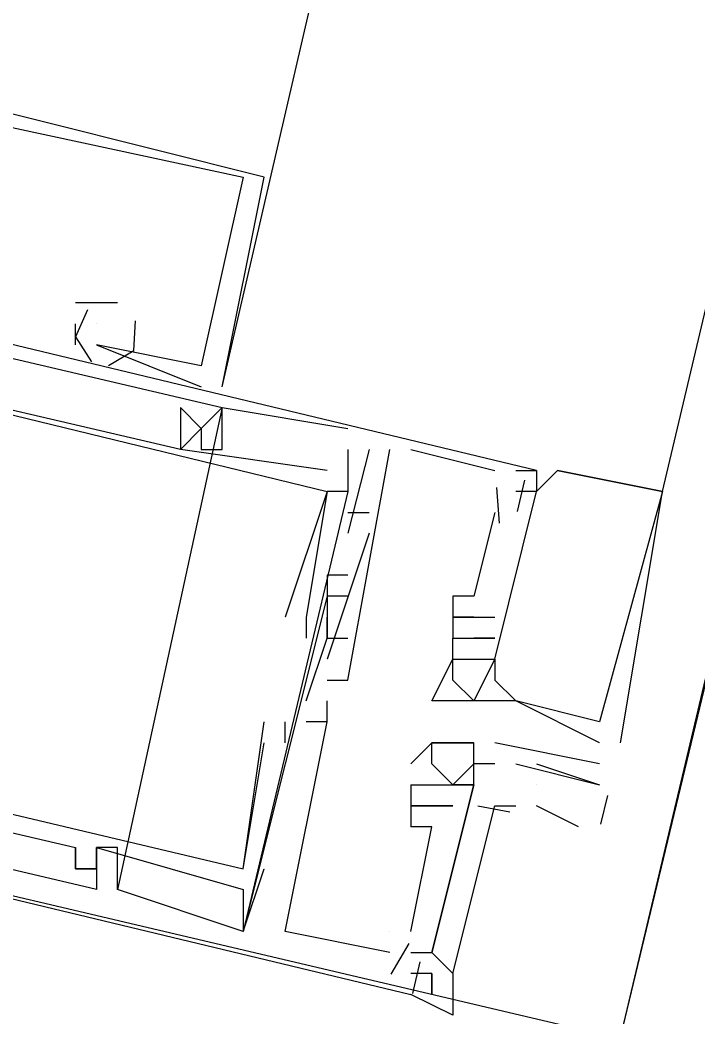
# Model space of a CAD drawing. Header units: feet. Extents: x -84 to 198, y -22 to 181.
# Drawn here: x 114.205 to 114.636, y 60.47 to 61.104 of the extents above; entities that cross this region are included whole.
import ezdxf

# ---------------------------------------------------------------- set-up
doc = ezdxf.new("R2010")
doc.units = ezdxf.units.FT
doc.layers.add('A-LINEA', color=7, linetype='CONTINUOUS')
doc.layers.add('A-MURO-CONCRETO', color=8, linetype='CONTINUOUS')

msp = doc.modelspace()

# ---------------------------------------------------------------- linework, layer by layer
at = {"layer": 'A-LINEA'}
for p, q in [((121.8, 90.9511), (114.5867, 60.4578)), ((114.6133, 60.8044), (116.2533, 67.7378)), ((114.3467, 61.0044), (114.3467, 61.0044)), ((114.3467, 61.0044), (114.3467, 61.0044)), ((114.3467, 61.0044), (114.3467, 61.0044)), ((114.36, 61.0044), (114.36, 61.0044)), ((114.36, 61.0044), (114.36, 61.0044)), ((114.36, 61.0044), (114.36, 61.0044)), ((113.88, 60.9644), (114.3333, 60.8578)), ((113.88, 60.9644), (114.3333, 60.8578)), ((113.88, 60.9644), (114.3333, 60.8578)), ((114.2533, 60.9244), (114.24, 60.9244)), ((114.24, 60.9244), (114.24, 60.9244)), ((114.2533, 60.9244), (114.24, 60.9244)), ((114.24, 60.9244), (114.24, 60.9244)), ((114.2533, 60.9244), (114.24, 60.9244)), ((114.24, 60.9244), (114.24, 60.9244)), ((114.2667, 60.9244), (114.2533, 60.9244)), ((114.2533, 60.9244), (114.2533, 60.9244)), ((114.2667, 60.9244), (114.2533, 60.9244)), ((114.2533, 60.9244), (114.2533, 60.9244)), ((114.2667, 60.9244), (114.2533, 60.9244)), ((114.2533, 60.9244), (114.2533, 60.9244)), ((114.2667, 60.9244), (114.2667, 60.9244)), ((114.2667, 60.9244), (114.2667, 60.9244)), ((114.2667, 60.9244), (114.2667, 60.9244)), ((114.24, 60.8978), (114.24, 60.9111)), ((114.24, 60.9111), (114.24, 60.9111)), ((114.24, 60.8978), (114.24, 60.9111)), ((114.24, 60.9111), (114.24, 60.9111)), ((114.24, 60.8978), (114.24, 60.9111)), ((114.24, 60.9111), (114.24, 60.9111)), ((114.2533, 60.9111), (114.2533, 60.9111)), ((114.2533, 60.9111), (114.2533, 60.9111)), ((114.2533, 60.9111), (114.2533, 60.9111)), ((114.24, 60.8978), (114.24, 60.8978)), ((114.24, 60.8978), (114.24, 60.8978)), ((114.24, 60.8978), (114.24, 60.8978)), ((114.2533, 60.8978), (114.32, 60.8711)), ((114.2533, 60.8978), (114.2533, 60.8978)), ((114.2533, 60.8978), (114.2533, 60.8978)), ((114.2533, 60.8978), (114.32, 60.8711)), ((114.2533, 60.8978), (114.2533, 60.8978)), ((114.2533, 60.8978), (114.2533, 60.8978)), ((114.2533, 60.8978), (114.32, 60.8711)), ((114.2533, 60.8978), (114.2533, 60.8978)), ((114.2533, 60.8978), (114.2533, 60.8978)), ((114.32, 60.8844), (114.32, 60.8844)), ((114.32, 60.8844), (114.32, 60.8844)), ((114.32, 60.8844), (114.32, 60.8844)), ((114.32, 60.8844), (114.32, 60.8844)), ((114.32, 60.8844), (114.32, 60.8844)), ((114.32, 60.8844), (114.32, 60.8844)), ((114.32, 60.8711), (114.32, 60.8711)), ((114.32, 60.8711), (114.32, 60.8711)), ((114.32, 60.8711), (114.32, 60.8711)), ((114.3333, 60.8711), (114.3333, 60.8711)), ((114.3333, 60.8711), (114.3333, 60.8711)), ((114.3333, 60.8711), (114.3333, 60.8711)), ((114.3333, 60.8578), (114.2667, 60.5511)), ((114.3333, 60.8578), (114.2667, 60.5511)), ((114.3333, 60.8578), (114.2667, 60.5511)), ((114.3067, 60.8578), (114.3067, 60.8578)), ((114.3067, 60.8578), (114.3067, 60.8578)), ((114.3067, 60.8578), (114.3067, 60.8578)), ((114.32, 60.8578), (114.32, 60.8578)), ((114.32, 60.8578), (114.32, 60.8578)), ((114.32, 60.8578), (114.32, 60.8578)), ((114.3333, 60.8578), (114.3333, 60.8578)), ((114.3333, 60.8578), (114.3333, 60.8578)), ((114.3333, 60.8578), (114.3333, 60.8578)), ((114.3333, 60.8578), (114.3333, 60.8578)), ((114.3333, 60.8578), (114.3333, 60.8578)), ((114.3333, 60.8578), (114.3333, 60.8578)), ((114.32, 60.8444), (114.32, 60.8444)), ((114.32, 60.8444), (114.32, 60.8444)), ((114.32, 60.8444), (114.32, 60.8444)), ((114.32, 60.8444), (114.32, 60.8444)), ((114.32, 60.8444), (114.32, 60.8444)), ((114.32, 60.8444), (114.32, 60.8444)), ((114.4133, 60.8444), (114.4133, 60.8444)), ((114.4133, 60.8444), (114.4133, 60.8444)), ((114.4133, 60.8444), (114.4133, 60.8444)), ((114.4133, 60.8444), (114.4133, 60.8444)), ((114.4133, 60.8444), (114.4133, 60.8444)), ((114.4133, 60.8444), (114.4133, 60.8444)), ((114.3067, 60.8311), (114.3067, 60.8311)), ((114.3067, 60.8311), (114.3067, 60.8311)), ((114.3067, 60.8311), (114.3067, 60.8311)), ((114.3067, 60.8311), (114.3067, 60.8311)), ((114.3067, 60.8311), (114.3067, 60.8311)), ((114.3067, 60.8311), (114.3067, 60.8311)), ((114.32, 60.8311), (114.32, 60.8311)), ((114.32, 60.8311), (114.32, 60.8311)), ((114.32, 60.8311), (114.32, 60.8311)), ((114.3333, 60.8311), (114.3333, 60.8311)), ((114.3333, 60.8311), (114.3333, 60.8311)), ((114.3333, 60.8311), (114.3333, 60.8311)), ((114.4133, 60.8311), (114.4133, 60.8178)), ((114.4133, 60.8311), (114.4133, 60.8311)), ((114.4267, 60.8311), (114.4133, 60.7778)), ((114.4133, 60.8311), (114.4133, 60.8178)), ((114.4133, 60.8311), (114.4133, 60.8311)), ((114.4267, 60.8311), (114.4133, 60.7778)), ((114.4133, 60.8311), (114.4133, 60.8178)), ((114.4133, 60.8311), (114.4133, 60.8311)), ((114.4267, 60.8311), (114.4133, 60.7778)), ((114.4267, 60.8311), (114.4267, 60.8311)), ((114.4267, 60.8311), (114.4267, 60.8311)), ((114.4267, 60.8311), (114.4267, 60.8311)), ((114.44, 60.8311), (114.44, 60.8311)), ((114.44, 60.8311), (114.44, 60.8311)), ((114.44, 60.8311), (114.44, 60.8311)), ((114.4533, 60.8311), (114.5067, 60.8178)), ((114.4533, 60.8311), (114.4533, 60.8311)), ((114.4533, 60.8311), (114.5067, 60.8178)), ((114.4533, 60.8311), (114.4533, 60.8311)), ((114.4533, 60.8311), (114.5067, 60.8178)), ((114.4533, 60.8311), (114.4533, 60.8311)), ((114.4, 60.8178), (114.4, 60.8178)), ((114.4, 60.8178), (114.4, 60.8178)), ((114.4, 60.8178), (114.4, 60.8178)), ((114.4133, 60.8178), (114.4133, 60.8178)), ((114.4133, 60.8178), (114.4133, 60.8178)), ((114.4133, 60.8178), (114.4133, 60.8178)), ((114.5067, 60.8178), (114.5067, 60.8178)), ((114.5067, 60.8178), (114.5067, 60.8178)), ((114.5067, 60.8178), (114.5067, 60.8178)), ((114.52, 60.8178), (114.52, 60.8178)), ((114.52, 60.8178), (114.52, 60.8178)), ((114.52, 60.8178), (114.52, 60.8178)), ((114.5333, 60.8178), (114.5333, 60.8178)), ((114.5333, 60.8178), (114.5333, 60.8178)), ((114.5333, 60.8178), (114.5333, 60.8178)), ((114.5333, 60.8178), (114.5333, 60.8178)), ((114.5333, 60.8178), (114.5333, 60.8178)), ((114.5333, 60.8178), (114.5333, 60.8178)), ((114.5467, 60.8178), (114.5467, 60.8178)), ((114.5467, 60.8178), (114.5467, 60.8178)), ((114.5467, 60.8178), (114.5467, 60.8178)), ((114.5467, 60.8178), (114.5467, 60.8178)), ((114.5467, 60.8178), (114.5467, 60.8178)), ((114.5467, 60.8178), (114.5467, 60.8178)), ((114.5079, 60.8069), (114.5095, 60.7842)), ((114.5079, 60.8069), (114.5095, 60.7842)), ((114.5079, 60.8069), (114.5095, 60.7842)), ((114.5257, 60.8117), (114.5209, 60.7917)), ((114.5257, 60.8117), (114.5209, 60.7917)), ((114.5257, 60.8117), (114.5209, 60.7917)), ((114.4133, 60.8044), (114.3467, 60.5244)), ((114.4133, 60.8044), (114.3467, 60.5244)), ((114.4133, 60.8044), (114.3467, 60.5244)), ((114.4, 60.8044), (114.4, 60.8044)), ((114.4, 60.8044), (114.4, 60.8044)), ((114.4, 60.8044), (114.4, 60.8044)), ((114.4, 60.8044), (114.4, 60.8044)), ((114.4, 60.8044), (114.4, 60.8044)), ((114.4, 60.8044), (114.4, 60.8044)), ((114.4133, 60.8044), (114.4133, 60.8044)), ((114.4133, 60.8044), (114.4133, 60.8044)), ((114.4133, 60.8044), (114.4133, 60.8044)), ((114.52, 60.8044), (114.52, 60.8044)), ((114.52, 60.8044), (114.52, 60.8044)), ((114.52, 60.8044), (114.52, 60.8044)), ((114.5333, 60.8044), (114.5333, 60.8044)), ((114.5333, 60.8044), (114.5333, 60.8044)), ((114.5333, 60.8044), (114.5333, 60.8044)), ((114.5333, 60.8044), (114.5333, 60.8044)), ((114.5333, 60.8044), (114.5333, 60.8044)), ((114.5333, 60.8044), (114.5333, 60.8044)), ((114.6133, 60.8044), (114.6133, 60.8044)), ((114.6133, 60.8044), (114.6133, 60.8044)), ((114.6133, 60.8044), (114.6133, 60.8044)), ((114.6133, 60.8044), (114.6133, 60.8044)), ((114.6133, 60.8044), (114.6133, 60.8044)), ((114.6133, 60.8044), (114.6133, 60.8044)), ((114.4133, 60.7911), (114.4267, 60.7911)), ((114.4133, 60.7911), (114.4133, 60.7911)), ((114.4133, 60.7911), (114.4267, 60.7911)), ((114.4133, 60.7911), (114.4133, 60.7911)), ((114.4133, 60.7911), (114.4267, 60.7911)), ((114.4133, 60.7911), (114.4133, 60.7911)), ((114.4267, 60.7911), (114.4267, 60.7911)), ((114.4267, 60.7911), (114.4267, 60.7911)), ((114.4267, 60.7911), (114.4267, 60.7911)), ((114.5067, 60.7911), (114.5067, 60.7911)), ((114.5067, 60.7911), (114.5067, 60.7911)), ((114.5067, 60.7911), (114.5067, 60.7911)), ((114.4267, 60.7778), (114.4, 60.6978)), ((114.4267, 60.7778), (114.4, 60.6978)), ((114.4267, 60.7778), (114.4, 60.6978)), ((114.4133, 60.7778), (114.4133, 60.7778)), ((114.4133, 60.7778), (114.4133, 60.7778)), ((114.4133, 60.7778), (114.4133, 60.7778)), ((114.4267, 60.7778), (114.4267, 60.7778)), ((114.4267, 60.7778), (114.4267, 60.7778)), ((114.4267, 60.7778), (114.4267, 60.7778)), ((114.4, 60.7511), (114.4, 60.7511)), ((114.4, 60.7511), (114.4, 60.7511)), ((114.4, 60.7511), (114.4, 60.7511)), ((114.4133, 60.7511), (114.4133, 60.7511)), ((114.4133, 60.7511), (114.4133, 60.7511)), ((114.4133, 60.7511), (114.4133, 60.7511)), ((114.4, 60.7378), (114.4, 60.7378)), ((114.4, 60.7378), (114.4, 60.7378)), ((114.4, 60.7378), (114.4, 60.7378)), ((114.4, 60.7378), (114.4, 60.7378)), ((114.4, 60.7378), (114.4, 60.7378)), ((114.4, 60.7378), (114.4, 60.7378)), ((114.4133, 60.7378), (114.4133, 60.7378)), ((114.4133, 60.7378), (114.4133, 60.7378)), ((114.4133, 60.7378), (114.4133, 60.7378)), ((114.48, 60.7378), (114.48, 60.7378)), ((114.48, 60.7378), (114.48, 60.7378)), ((114.48, 60.7378), (114.48, 60.7378)), ((114.4933, 60.7378), (114.4933, 60.7378)), ((114.4933, 60.7378), (114.4933, 60.7378)), ((114.4933, 60.7378), (114.4933, 60.7378)), ((114.3733, 60.7244), (114.3733, 60.7244)), ((114.3733, 60.7244), (114.3733, 60.7244)), ((114.3733, 60.7244), (114.3733, 60.7244)), ((114.3867, 60.7244), (114.3867, 60.7244)), ((114.3867, 60.7244), (114.3867, 60.7244)), ((114.3867, 60.7244), (114.3867, 60.7244)), ((114.4, 60.7244), (114.4, 60.7244)), ((114.4, 60.7244), (114.4, 60.7244)), ((114.4, 60.7244), (114.4, 60.7244)), ((114.48, 60.7244), (114.48, 60.7244)), ((114.48, 60.7244), (114.48, 60.7244)), ((114.48, 60.7244), (114.48, 60.7244)), ((114.4933, 60.7244), (114.5067, 60.7244)), ((114.4933, 60.7244), (114.4933, 60.7244)), ((114.4933, 60.7244), (114.4933, 60.7244)), ((114.4933, 60.7244), (114.5067, 60.7244)), ((114.4933, 60.7244), (114.4933, 60.7244)), ((114.4933, 60.7244), (114.4933, 60.7244)), ((114.4933, 60.7244), (114.5067, 60.7244)), ((114.4933, 60.7244), (114.4933, 60.7244)), ((114.4933, 60.7244), (114.4933, 60.7244)), ((114.5067, 60.7244), (114.5067, 60.7244)), ((114.5067, 60.7244), (114.5067, 60.7244)), ((114.5067, 60.7244), (114.5067, 60.7244)), ((114.3867, 60.7111), (114.3867, 60.7111)), ((114.3867, 60.7111), (114.3867, 60.7111)), ((114.3867, 60.7111), (114.3867, 60.7111)), ((114.4, 60.7111), (114.4, 60.7111)), ((114.4, 60.7111), (114.4, 60.7111)), ((114.4, 60.7111), (114.4, 60.7111)), ((114.4, 60.7111), (114.4, 60.7111)), ((114.4, 60.7111), (114.4, 60.7111)), ((114.4, 60.7111), (114.4, 60.7111)), ((114.4133, 60.7111), (114.4133, 60.7111)), ((114.4133, 60.7111), (114.4133, 60.7111)), ((114.4133, 60.7111), (114.4133, 60.7111)), ((114.48, 60.7111), (114.48, 60.7111)), ((114.48, 60.7111), (114.48, 60.7111)), ((114.48, 60.7111), (114.48, 60.7111)), ((114.48, 60.7111), (114.48, 60.7111)), ((114.48, 60.7111), (114.48, 60.7111)), ((114.48, 60.7111), (114.48, 60.7111)), ((114.4933, 60.7111), (114.4933, 60.7111)), ((114.4933, 60.7111), (114.4933, 60.7111)), ((114.4933, 60.7111), (114.4933, 60.7111)), ((114.4933, 60.7111), (114.4933, 60.7111)), ((114.4933, 60.7111), (114.4933, 60.7111)), ((114.4933, 60.7111), (114.4933, 60.7111)), ((114.4933, 60.7111), (114.4933, 60.7111)), ((114.4933, 60.7111), (114.4933, 60.7111)), ((114.4933, 60.7111), (114.4933, 60.7111)), ((114.4933, 60.7111), (114.4933, 60.7111)), ((114.4933, 60.7111), (114.4933, 60.7111)), ((114.4933, 60.7111), (114.4933, 60.7111)), ((114.5067, 60.7111), (114.5067, 60.7111)), ((114.5067, 60.7111), (114.5067, 60.7111)), ((114.5067, 60.7111), (114.5067, 60.7111)), ((114.5067, 60.7111), (114.5067, 60.7111)), ((114.5067, 60.7111), (114.5067, 60.7111)), ((114.5067, 60.7111), (114.5067, 60.7111)), ((114.4, 60.6978), (114.4, 60.6978)), ((114.4, 60.6978), (114.4, 60.6978)), ((114.4, 60.6978), (114.4, 60.6978)), ((114.48, 60.6978), (114.48, 60.6978)), ((114.48, 60.6978), (114.48, 60.6978)), ((114.48, 60.6978), (114.48, 60.6978)), ((114.48, 60.6978), (114.48, 60.6978)), ((114.48, 60.6978), (114.48, 60.6978)), ((114.48, 60.6978), (114.48, 60.6978)), ((114.48, 60.6978), (114.48, 60.6978)), ((114.48, 60.6978), (114.48, 60.6978)), ((114.48, 60.6978), (114.48, 60.6978)), ((114.4933, 60.6978), (114.4933, 60.6978)), ((114.4933, 60.6978), (114.4933, 60.6978)), ((114.4933, 60.6978), (114.4933, 60.6978)), ((114.4933, 60.6978), (114.4933, 60.6978)), ((114.4933, 60.6978), (114.4933, 60.6978)), ((114.4933, 60.6978), (114.4933, 60.6978)), ((114.4933, 60.6978), (114.4933, 60.6978)), ((114.4933, 60.6978), (114.4933, 60.6978)), ((114.4933, 60.6978), (114.4933, 60.6978)), ((114.5067, 60.6978), (114.5067, 60.6978)), ((114.5067, 60.6978), (114.5067, 60.6978)), ((114.5067, 60.6978), (114.5067, 60.6978)), ((114.5067, 60.6978), (114.5067, 60.6978)), ((114.5067, 60.6978), (114.5067, 60.6978)), ((114.5067, 60.6978), (114.5067, 60.6978)), ((114.5067, 60.6978), (114.5067, 60.6978)), ((114.5067, 60.6978), (114.5067, 60.6978)), ((114.5067, 60.6978), (114.5067, 60.6978)), ((114.4, 60.6844), (114.4, 60.6844)), ((114.4, 60.6844), (114.4, 60.6844)), ((114.4, 60.6844), (114.4, 60.6844)), ((114.4133, 60.6844), (114.4133, 60.6844)), ((114.4133, 60.6844), (114.4133, 60.6844)), ((114.4133, 60.6844), (114.4133, 60.6844)), ((114.48, 60.6844), (114.48, 60.6844)), ((114.48, 60.6844), (114.48, 60.6844)), ((114.48, 60.6844), (114.48, 60.6844)), ((114.5067, 60.6844), (114.5067, 60.6844)), ((114.5067, 60.6844), (114.5067, 60.6844)), ((114.5067, 60.6844), (114.5067, 60.6844)), ((114.3867, 60.6711), (114.3867, 60.6711)), ((114.3867, 60.6711), (114.3867, 60.6711)), ((114.3867, 60.6711), (114.3867, 60.6711)), ((114.4, 60.6711), (114.4, 60.6711)), ((114.4, 60.6711), (114.4, 60.6711)), ((114.4, 60.6711), (114.4, 60.6711)), ((114.4667, 60.6711), (114.4667, 60.6711)), ((114.4667, 60.6711), (114.4667, 60.6711)), ((114.4667, 60.6711), (114.4667, 60.6711)), ((114.48, 60.6711), (114.48, 60.6711)), ((114.48, 60.6711), (114.48, 60.6711)), ((114.48, 60.6711), (114.48, 60.6711)), ((114.4933, 60.6711), (114.4933, 60.6711)), ((114.4933, 60.6711), (114.4933, 60.6711)), ((114.4933, 60.6711), (114.4933, 60.6711)), ((114.5067, 60.6711), (114.5067, 60.6711)), ((114.5067, 60.6711), (114.5067, 60.6711)), ((114.5067, 60.6711), (114.5067, 60.6711)), ((114.52, 60.6711), (114.52, 60.6711)), ((114.52, 60.6711), (114.52, 60.6711)), ((114.52, 60.6711), (114.52, 60.6711)), ((114.52, 60.6711), (114.52, 60.6711)), ((114.52, 60.6711), (114.52, 60.6711)), ((114.52, 60.6711), (114.52, 60.6711)), ((114.36, 60.6578), (114.36, 60.6578)), ((114.36, 60.6578), (114.36, 60.6578)), ((114.36, 60.6578), (114.36, 60.6578)), ((114.3733, 60.6444), (114.3733, 60.6578)), ((114.3733, 60.6578), (114.3733, 60.6578)), ((114.3733, 60.6444), (114.3733, 60.6578)), ((114.3733, 60.6578), (114.3733, 60.6578)), ((114.3733, 60.6444), (114.3733, 60.6578)), ((114.3733, 60.6578), (114.3733, 60.6578)), ((114.4, 60.6578), (114.3867, 60.6578)), ((114.3867, 60.6578), (114.3867, 60.6578)), ((114.4, 60.6578), (114.3867, 60.6578)), ((114.3867, 60.6578), (114.3867, 60.6578)), ((114.4, 60.6578), (114.3867, 60.6578)), ((114.3867, 60.6578), (114.3867, 60.6578)), ((114.4, 60.6578), (114.4, 60.6578)), ((114.4, 60.6578), (114.4, 60.6578)), ((114.4, 60.6578), (114.4, 60.6578)), ((114.4, 60.6578), (114.4, 60.6578)), ((114.4, 60.6578), (114.4, 60.6578)), ((114.4, 60.6578), (114.4, 60.6578)), ((114.5733, 60.6578), (114.5733, 60.6578)), ((114.5733, 60.6578), (114.5733, 60.6578)), ((114.5733, 60.6578), (114.5733, 60.6578)), ((114.3467, 60.5644), (114.36, 60.6444)), ((114.3467, 60.5644), (114.36, 60.6444)), ((114.3467, 60.5644), (114.36, 60.6444)), ((114.36, 60.6444), (114.36, 60.6444)), ((114.36, 60.6444), (114.36, 60.6444)), ((114.36, 60.6444), (114.36, 60.6444)), ((114.3733, 60.6444), (114.3733, 60.6444)), ((114.3733, 60.6444), (114.3733, 60.6444)), ((114.3733, 60.6444), (114.3733, 60.6444)), ((114.4667, 60.6444), (114.4667, 60.6444)), ((114.4667, 60.6444), (114.4667, 60.6444)), ((114.48, 60.6444), (114.48, 60.6444)), ((114.4933, 60.6444), (114.4933, 60.6444)), ((114.4933, 60.6444), (114.4933, 60.6444)), ((114.5733, 60.6311), (114.5067, 60.6444)), ((114.5067, 60.6444), (114.5067, 60.6444)), ((114.5733, 60.6444), (114.5733, 60.6444)), ((114.5733, 60.6444), (114.5733, 60.6444)), ((114.5733, 60.6444), (114.5733, 60.6444)), ((114.5867, 60.6444), (114.5867, 60.6444)), ((114.5867, 60.6444), (114.5867, 60.6444)), ((114.5867, 60.6444), (114.5867, 60.6444)), ((114.4533, 60.6311), (114.4533, 60.6311)), ((114.4667, 60.6311), (114.4667, 60.6311)), ((114.4933, 60.6311), (114.4933, 60.6311)), ((114.4933, 60.6311), (114.4933, 60.6311)), ((114.4933, 60.6311), (114.4933, 60.6311)), ((114.4933, 60.6311), (114.4933, 60.6311)), ((114.5067, 60.6311), (114.5067, 60.6311)), ((114.5067, 60.6311), (114.5067, 60.6311)), ((114.52, 60.6311), (114.52, 60.6311)), ((114.5333, 60.6311), (114.5733, 60.6178)), ((114.5733, 60.6311), (114.5733, 60.6311)), ((114.4533, 60.6178), (114.4533, 60.6178)), ((114.4533, 60.6178), (114.4533, 60.5911)), ((114.4533, 60.6178), (114.4533, 60.6178)), ((114.4533, 60.6178), (114.4533, 60.5911)), ((114.4533, 60.6178), (114.4533, 60.6178)), ((114.4533, 60.6178), (114.4533, 60.5911)), ((114.4533, 60.6178), (114.4533, 60.6178)), ((114.4667, 60.6178), (114.4667, 60.6178)), ((114.4667, 60.6178), (114.4667, 60.6178)), ((114.4667, 60.6178), (114.4667, 60.6178)), ((114.4667, 60.6178), (114.4667, 60.6178)), ((114.4667, 60.6178), (114.4667, 60.6178)), ((114.4667, 60.6178), (114.4667, 60.6178)), ((114.4667, 60.6178), (114.4667, 60.6178)), ((114.48, 60.6178), (114.48, 60.6178)), ((114.48, 60.6178), (114.48, 60.6178)), ((114.48, 60.6178), (114.48, 60.6178)), ((114.48, 60.6178), (114.48, 60.6178)), ((114.48, 60.6178), (114.48, 60.6178)), ((114.48, 60.6178), (114.48, 60.6178)), ((114.4933, 60.6178), (114.4933, 60.6178)), ((114.4933, 60.6178), (114.4933, 60.6178)), ((114.4933, 60.6178), (114.4933, 60.6178)), ((114.4933, 60.6178), (114.4933, 60.6178)), ((114.5333, 60.6178), (114.5333, 60.6178)), ((114.5733, 60.6178), (114.5733, 60.6178)), ((114.5783, 60.611), (114.574, 60.5927)), ((114.4533, 60.6044), (114.4533, 60.6044)), ((114.4533, 60.6044), (114.4533, 60.6044)), ((114.4533, 60.6044), (114.4533, 60.6044)), ((114.4533, 60.6044), (114.4533, 60.6044)), ((114.4533, 60.6044), (114.4533, 60.6044)), ((114.4533, 60.6044), (114.4533, 60.6044)), ((114.4667, 60.6044), (114.4667, 60.6044)), ((114.4667, 60.6044), (114.4667, 60.6044)), ((114.4667, 60.6044), (114.4667, 60.6044)), ((114.4667, 60.6044), (114.4667, 60.6044)), ((114.4667, 60.6044), (114.4667, 60.6044)), ((114.4667, 60.6044), (114.4667, 60.6044)), ((114.4667, 60.6044), (114.4667, 60.6044)), ((114.4667, 60.6044), (114.4667, 60.6044)), ((114.4667, 60.6044), (114.4667, 60.6044)), ((114.4667, 60.6044), (114.4667, 60.6044)), ((114.4667, 60.6044), (114.4667, 60.6044)), ((114.4667, 60.6044), (114.4667, 60.6044)), ((114.48, 60.6044), (114.48, 60.6044)), ((114.48, 60.6044), (114.48, 60.6044)), ((114.48, 60.6044), (114.48, 60.6044)), ((114.48, 60.6044), (114.48, 60.6044)), ((114.48, 60.6044), (114.48, 60.6044)), ((114.48, 60.6044), (114.48, 60.6044)), ((114.5162, 60.6003), (114.4959, 60.6042)), ((114.5162, 60.6003), (114.4959, 60.6042)), ((114.5162, 60.6003), (114.4959, 60.6042)), ((114.56, 60.5911), (114.5333, 60.6044)), ((114.4533, 60.5911), (114.4533, 60.5911)), ((114.4533, 60.5244), (114.4667, 60.5911)), ((114.4667, 60.5911), (114.4533, 60.5911)), ((114.4533, 60.5911), (114.4533, 60.5911)), ((114.4533, 60.5911), (114.4533, 60.5911)), ((114.4533, 60.5911), (114.4533, 60.5911)), ((114.4533, 60.5244), (114.4667, 60.5911)), ((114.4667, 60.5911), (114.4533, 60.5911)), ((114.4533, 60.5911), (114.4533, 60.5911)), ((114.4533, 60.5911), (114.4533, 60.5911)), ((114.4533, 60.5911), (114.4533, 60.5911)), ((114.4533, 60.5244), (114.4667, 60.5911)), ((114.4667, 60.5911), (114.4533, 60.5911)), ((114.4533, 60.5911), (114.4533, 60.5911)), ((114.4533, 60.5911), (114.4533, 60.5911)), ((114.4667, 60.5911), (114.4667, 60.5911)), ((114.4667, 60.5911), (114.4667, 60.5911)), ((114.4667, 60.5911), (114.4667, 60.5911)), ((114.4667, 60.5911), (114.4667, 60.5911)), ((114.4667, 60.5911), (114.4667, 60.5911)), ((114.4667, 60.5911), (114.4667, 60.5911)), ((114.24, 60.5778), (114.24, 60.5778)), ((114.24, 60.5778), (114.24, 60.5778)), ((114.24, 60.5778), (114.24, 60.5778)), ((114.2533, 60.5778), (114.2533, 60.5778)), ((114.2533, 60.5778), (114.2533, 60.5778)), ((114.2533, 60.5778), (114.2533, 60.5778)), ((114.2533, 60.5778), (114.2533, 60.5778)), ((114.2533, 60.5778), (114.2533, 60.5778)), ((114.2533, 60.5778), (114.2533, 60.5778)), ((114.2667, 60.5778), (114.2667, 60.5778)), ((114.2667, 60.5778), (114.2667, 60.5778)), ((114.2667, 60.5778), (114.2667, 60.5778)), ((114.24, 60.5644), (114.24, 60.5644)), ((114.24, 60.5644), (114.24, 60.5644)), ((114.24, 60.5644), (114.24, 60.5644)), ((114.2533, 60.5644), (114.2533, 60.5644)), ((114.2533, 60.5644), (114.2533, 60.5644)), ((114.2533, 60.5644), (114.2533, 60.5644)), ((114.2533, 60.5644), (114.2533, 60.5644)), ((114.2533, 60.5644), (114.2533, 60.5644)), ((114.2533, 60.5644), (114.2533, 60.5644)), ((114.3467, 60.5644), (114.3467, 60.5644)), ((114.3467, 60.5644), (114.3467, 60.5644)), ((114.3467, 60.5644), (114.3467, 60.5644)), ((114.3467, 60.5644), (114.3467, 60.5644)), ((114.3467, 60.5644), (114.3467, 60.5644)), ((114.3467, 60.5644), (114.3467, 60.5644)), ((114.36, 60.5644), (114.36, 60.5644)), ((114.36, 60.5644), (114.36, 60.5644)), ((114.36, 60.5644), (114.36, 60.5644)), ((114.2533, 60.5511), (114.2533, 60.5511)), ((114.2533, 60.5511), (114.2533, 60.5511)), ((114.2533, 60.5511), (114.2533, 60.5511)), ((114.2667, 60.5511), (114.2667, 60.5511)), ((114.2667, 60.5511), (114.2667, 60.5511)), ((114.2667, 60.5511), (114.2667, 60.5511)), ((114.3467, 60.5511), (114.3467, 60.5511)), ((114.3467, 60.5511), (114.3467, 60.5511)), ((114.3467, 60.5511), (114.3467, 60.5511)), ((114.3467, 60.5244), (114.3467, 60.5244)), ((114.3467, 60.5244), (114.3467, 60.5244)), ((114.3467, 60.5244), (114.3467, 60.5244)), ((114.3467, 60.5244), (114.3467, 60.5244)), ((114.3467, 60.5244), (114.3467, 60.5244)), ((114.3467, 60.5244), (114.3467, 60.5244)), ((114.3733, 60.5244), (114.3733, 60.5244)), ((114.3733, 60.5244), (114.3733, 60.5244)), ((114.3733, 60.5244), (114.3733, 60.5244)), ((114.44, 60.5244), (114.44, 60.5244)), ((114.44, 60.5244), (114.44, 60.5244)), ((114.44, 60.5244), (114.44, 60.5244)), ((114.44, 60.5244), (114.44, 60.5244)), ((114.44, 60.5244), (114.44, 60.5244)), ((114.44, 60.5244), (114.44, 60.5244)), ((114.4533, 60.5244), (114.4533, 60.5244)), ((114.4533, 60.5244), (114.4533, 60.5244)), ((114.4533, 60.5244), (114.4533, 60.5244)), ((114.4521, 60.5168), (114.4406, 60.4973)), ((114.4521, 60.5168), (114.4406, 60.4973)), ((114.4521, 60.5168), (114.4406, 60.4973)), ((114.44, 60.5111), (114.44, 60.5111)), ((114.44, 60.5111), (114.44, 60.5111)), ((114.44, 60.5111), (114.44, 60.5111)), ((114.4533, 60.5111), (114.4667, 60.5111)), ((114.4533, 60.5111), (114.4533, 60.5111)), ((114.4533, 60.5111), (114.4533, 60.5111)), ((114.4533, 60.5111), (114.4533, 60.5111)), ((114.4667, 60.5111), (114.4667, 60.5111)), ((114.4667, 60.5111), (114.4667, 60.5111)), ((114.4667, 60.5111), (114.4667, 60.5111)), ((114.459, 60.5051), (114.4543, 60.485)), ((114.459, 60.5051), (114.4543, 60.485)), ((114.459, 60.5051), (114.4543, 60.485)), ((114.4533, 60.4978), (114.4533, 60.4978)), ((114.4533, 60.4978), (114.4533, 60.4978)), ((114.4533, 60.4978), (114.4533, 60.4978)), ((114.4533, 60.4978), (114.4533, 60.4978)), ((114.4533, 60.4978), (114.4533, 60.4978)), ((114.4533, 60.4978), (114.4533, 60.4978)), ((114.4667, 60.4978), (114.4667, 60.4978)), ((114.4667, 60.4978), (114.4667, 60.4844)), ((114.4667, 60.4978), (114.4667, 60.4978)), ((114.4667, 60.4978), (114.4667, 60.4844)), ((114.4667, 60.4978), (114.4667, 60.4978)), ((114.4667, 60.4978), (114.4667, 60.4844)), ((114.4667, 60.4978), (114.4667, 60.4978)), ((114.4533, 60.4844), (114.4533, 60.4844)), ((114.4533, 60.4844), (114.4533, 60.4844)), ((114.4533, 60.4844), (114.4533, 60.4844)), ((114.4533, 60.4844), (114.4533, 60.4844)), ((114.4667, 60.4844), (114.4667, 60.4844)), ((114.4667, 60.4844), (114.4667, 60.4844)), ((114.4667, 60.4844), (114.4667, 60.4844))]:
    msp.add_line(p, q, dxfattribs=at)
for points in [[(118.2, 75.6978), (115.0667, 62.4578), (114.5867, 60.4578), (117.1867, 59.8444), (117, 59.0311), (123.76, 57.4311), (119.2267, 38.2978), (126.2667, 36.6311)], [(114.3333, 60.8711), (114.7467, 62.6578), (115.12, 64.2311)], [(114.3333, 60.8711), (114.36, 61.0044), (114.1467, 61.0578)], [(114.3333, 60.8711), (114.36, 61.0044), (114.1467, 61.0578)], [(114.3333, 60.8711), (114.36, 61.0044), (114.1467, 61.0578)], [(114.16, 61.0311), (114.16, 61.0444), (114.3467, 61.0044), (114.32, 60.8844), (114.2533, 60.8978)], [(114.16, 61.0311), (114.16, 61.0444), (114.3467, 61.0044), (114.32, 60.8844), (114.2533, 60.8978)], [(114.16, 61.0311), (114.16, 61.0444), (114.3467, 61.0044), (114.32, 60.8844), (114.2533, 60.8978)], [(114.52, 60.8178), (114.5333, 60.8178), (113.8667, 60.9778)], [(114.52, 60.8178), (114.5333, 60.8178), (113.8667, 60.9778)], [(114.52, 60.8178), (114.5333, 60.8178), (113.8667, 60.9778)], [(113.8667, 60.8444), (113.88, 60.8311), (113.9067, 60.9244), (114.4, 60.8044), (114.3733, 60.7244)], [(113.8667, 60.8444), (113.88, 60.8311), (113.9067, 60.9244), (114.4, 60.8044), (114.3733, 60.7244)], [(113.8667, 60.8444), (113.88, 60.8311), (113.9067, 60.9244), (114.4, 60.8044), (114.3733, 60.7244)], [(114.4, 60.8178), (114.3067, 60.8311), (114.32, 60.8444), (114.3067, 60.8578), (114.3067, 60.8311), (113.9067, 60.9244)], [(114.4, 60.8178), (114.3067, 60.8311), (114.32, 60.8444), (114.3067, 60.8578), (114.3067, 60.8311), (113.9067, 60.9244)], [(114.4, 60.8178), (114.3067, 60.8311), (114.32, 60.8444), (114.3067, 60.8578), (114.3067, 60.8311), (113.9067, 60.9244)], [(114.2476, 60.9201), (114.2401, 60.9029), (114.2502, 60.887)], [(114.2476, 60.9201), (114.2401, 60.9029), (114.2502, 60.887)], [(114.2476, 60.9201), (114.2401, 60.9029), (114.2502, 60.887)], [(114.261, 60.8845), (114.2772, 60.8942), (114.2781, 60.9129)], [(114.261, 60.8845), (114.2772, 60.8942), (114.2781, 60.9129)], [(114.261, 60.8845), (114.2772, 60.8942), (114.2781, 60.9129)], [(113.8667, 60.8711), (113.88, 60.8711), (113.8533, 60.8711), (113.84, 60.8044), (113.8133, 60.8044), (113.7867, 60.6444), (114.4533, 60.4844)], [(113.8667, 60.8711), (113.88, 60.8711), (113.8533, 60.8711), (113.84, 60.8044), (113.8133, 60.8044), (113.7867, 60.6444), (114.4533, 60.4844)], [(113.8667, 60.8711), (113.88, 60.8711), (113.8533, 60.8711), (113.84, 60.8044), (113.8133, 60.8044), (113.7867, 60.6444), (114.4533, 60.4844)], [(114.3333, 60.8578), (114.32, 60.8444), (114.32, 60.8311), (114.3333, 60.8311), (114.3333, 60.8578), (114.4133, 60.8444)], [(114.3333, 60.8578), (114.32, 60.8444), (114.32, 60.8311), (114.3333, 60.8311), (114.3333, 60.8578), (114.4133, 60.8444)], [(114.3333, 60.8578), (114.32, 60.8444), (114.32, 60.8311), (114.3333, 60.8311), (114.3333, 60.8578), (114.4133, 60.8444)], [(114.4133, 60.8311), (114.4133, 60.8044), (114.4, 60.8044), (114.3867, 60.7244), (114.3867, 60.7111), (114.3867, 60.7111)], [(114.4133, 60.8311), (114.4133, 60.8044), (114.4, 60.8044), (114.3867, 60.7244), (114.3867, 60.7111), (114.3867, 60.7111)], [(114.4133, 60.8311), (114.4133, 60.8044), (114.4, 60.8044), (114.3867, 60.7244), (114.3867, 60.7111), (114.3867, 60.7111)], [(114.4, 60.6844), (114.4133, 60.6844), (114.44, 60.8311)], [(114.4, 60.6844), (114.4133, 60.6844), (114.44, 60.8311)], [(114.4, 60.6844), (114.4133, 60.6844), (114.44, 60.8311)], [(114.5333, 60.8178), (114.5333, 60.8044), (114.5467, 60.8178), (114.6133, 60.8044), (114.6133, 60.8044), (114.5733, 60.6578), (114.5733, 60.6578), (114.52, 60.6711), (114.52, 60.6711), (114.52, 60.6711), (114.52, 60.6711), (114.5067, 60.6844)], [(114.5333, 60.8178), (114.5333, 60.8044), (114.5467, 60.8178), (114.6133, 60.8044), (114.6133, 60.8044), (114.5733, 60.6578), (114.5733, 60.6578), (114.52, 60.6711), (114.52, 60.6711), (114.52, 60.6711), (114.52, 60.6711), (114.5067, 60.6844)], [(114.5333, 60.8178), (114.5333, 60.8044), (114.5467, 60.8178), (114.6133, 60.8044), (114.6133, 60.8044), (114.5733, 60.6578), (114.5733, 60.6578), (114.52, 60.6711), (114.52, 60.6711), (114.52, 60.6711), (114.52, 60.6711), (114.5067, 60.6844)], [(114.5867, 60.6444), (114.6133, 60.8044), (114.6133, 60.8044), (114.5467, 60.8178)], [(114.5867, 60.6444), (114.6133, 60.8044), (114.6133, 60.8044), (114.5467, 60.8178)], [(114.5867, 60.6444), (114.6133, 60.8044), (114.6133, 60.8044), (114.5467, 60.8178)], [(114.4933, 60.6978), (114.5067, 60.6978), (114.5333, 60.8044), (114.52, 60.8044)], [(114.4933, 60.6978), (114.5067, 60.6978), (114.5333, 60.8044), (114.52, 60.8044)], [(114.4933, 60.6978), (114.5067, 60.6978), (114.5333, 60.8044), (114.52, 60.8044)], [(114.5067, 60.7911), (114.4933, 60.7378), (114.48, 60.7378), (114.48, 60.7111)], [(114.5067, 60.7911), (114.4933, 60.7378), (114.48, 60.7378), (114.48, 60.7111)], [(114.5067, 60.7911), (114.4933, 60.7378), (114.48, 60.7378), (114.48, 60.7111)], [(114.4133, 60.7511), (114.4, 60.7511), (114.4, 60.7378), (114.3467, 60.5244), (114.2667, 60.5511), (114.2667, 60.5778), (114.2533, 60.5778), (114.2533, 60.5644), (114.2533, 60.5511), (113.8, 60.6578), (113.8133, 60.6711), (113.8267, 60.6711), (113.8133, 60.6844), (113.84, 60.7778)], [(114.4133, 60.7511), (114.4, 60.7511), (114.4, 60.7378), (114.3467, 60.5244), (114.2667, 60.5511), (114.2667, 60.5778), (114.2533, 60.5778), (114.2533, 60.5644), (114.2533, 60.5511), (113.8, 60.6578), (113.8133, 60.6711), (113.8267, 60.6711), (113.8133, 60.6844), (113.84, 60.7778)], [(114.4133, 60.7511), (114.4, 60.7511), (114.4, 60.7378), (114.3467, 60.5244), (114.2667, 60.5511), (114.2667, 60.5778), (114.2533, 60.5778), (114.2533, 60.5644), (114.2533, 60.5511), (113.8, 60.6578), (113.8133, 60.6711), (113.8267, 60.6711), (113.8133, 60.6844), (113.84, 60.7778)], [(113.8667, 60.7644), (113.84, 60.6844), (114.3467, 60.5644), (114.36, 60.6578), (114.36, 60.6578)], [(113.8667, 60.7644), (113.84, 60.6844), (114.3467, 60.5644), (114.36, 60.6578), (114.36, 60.6578)], [(113.8667, 60.7644), (113.84, 60.6844), (114.3467, 60.5644), (114.36, 60.6578), (114.36, 60.6578)], [(114.4133, 60.7378), (114.4, 60.7378), (114.4, 60.7111), (114.4, 60.7244)], [(114.4133, 60.7378), (114.4, 60.7378), (114.4, 60.7111), (114.4, 60.7244)], [(114.4133, 60.7378), (114.4, 60.7378), (114.4, 60.7111), (114.4, 60.7244)], [(114.48, 60.7244), (114.4933, 60.7244), (114.48, 60.7244)], [(114.48, 60.7244), (114.4933, 60.7244), (114.48, 60.7244)], [(114.48, 60.7244), (114.4933, 60.7244), (114.48, 60.7244)], [(114.3867, 60.6711), (114.4, 60.7111), (114.4133, 60.7111)], [(114.3867, 60.6711), (114.4, 60.7111), (114.4133, 60.7111)], [(114.3867, 60.6711), (114.4, 60.7111), (114.4133, 60.7111)], [(114.48, 60.6978), (114.48, 60.7111), (114.4933, 60.7111)], [(114.48, 60.6978), (114.48, 60.7111), (114.4933, 60.7111)], [(114.48, 60.6978), (114.48, 60.7111), (114.4933, 60.7111)], [(114.5067, 60.7111), (114.4933, 60.7111), (114.5067, 60.7111)], [(114.5067, 60.7111), (114.4933, 60.7111), (114.5067, 60.7111)], [(114.5067, 60.7111), (114.4933, 60.7111), (114.5067, 60.7111)], [(114.5733, 60.6444), (114.52, 60.6711), (114.5067, 60.6711), (114.48, 60.6711), (114.4667, 60.6711), (114.48, 60.6978), (114.48, 60.6978), (114.48, 60.6978), (114.48, 60.6978), (114.4933, 60.6978), (114.4933, 60.6978), (114.4933, 60.6978)], [(114.5733, 60.6444), (114.52, 60.6711), (114.5067, 60.6711), (114.48, 60.6711), (114.4667, 60.6711), (114.48, 60.6978), (114.48, 60.6978), (114.48, 60.6978), (114.48, 60.6978), (114.4933, 60.6978), (114.4933, 60.6978), (114.4933, 60.6978)], [(114.5733, 60.6444), (114.52, 60.6711), (114.5067, 60.6711), (114.48, 60.6711), (114.4667, 60.6711), (114.48, 60.6978), (114.48, 60.6978), (114.48, 60.6978), (114.48, 60.6978), (114.4933, 60.6978), (114.4933, 60.6978), (114.4933, 60.6978)], [(114.5067, 60.6978), (114.4933, 60.6711), (114.48, 60.6844), (114.48, 60.6978), (114.5067, 60.6978)], [(114.5067, 60.6978), (114.4933, 60.6711), (114.48, 60.6844), (114.48, 60.6978), (114.5067, 60.6978)], [(114.5067, 60.6978), (114.4933, 60.6711), (114.48, 60.6844), (114.48, 60.6978), (114.5067, 60.6978)], [(114.5067, 60.6978), (114.5067, 60.6844), (114.5067, 60.6844)], [(114.5067, 60.6978), (114.5067, 60.6844), (114.5067, 60.6844)], [(114.5067, 60.6978), (114.5067, 60.6844), (114.5067, 60.6844)], [(113.8133, 60.6578), (113.84, 60.6578), (113.84, 60.6711), (114.24, 60.5778), (114.24, 60.5644), (114.2533, 60.5644), (114.2533, 60.5778), (114.3467, 60.5511)], [(113.8133, 60.6578), (113.84, 60.6578), (113.84, 60.6711), (114.24, 60.5778), (114.24, 60.5644), (114.2533, 60.5644), (114.2533, 60.5778), (114.3467, 60.5511)], [(113.8133, 60.6578), (113.84, 60.6578), (113.84, 60.6711), (114.24, 60.5778), (114.24, 60.5644), (114.2533, 60.5644), (114.2533, 60.5778), (114.3467, 60.5511)], [(114.44, 60.5111), (114.3733, 60.5244), (114.4, 60.6578), (114.4, 60.6711)], [(114.44, 60.5111), (114.3733, 60.5244), (114.4, 60.6578), (114.4, 60.6711)], [(114.44, 60.5111), (114.3733, 60.5244), (114.4, 60.6578), (114.4, 60.6711)], [(117.1867, 59.8444), (116.8, 58.2178), (113.4, 59.0311), (113.7867, 60.6444), (117.1867, 59.8444)], [(114.5067, 60.6311), (114.4933, 60.6311), (114.4933, 60.6444), (114.48, 60.6444), (114.4667, 60.6444), (114.4533, 60.6311)], [(114.5067, 60.6311), (114.5067, 60.6311), (114.4933, 60.6311), (114.48, 60.6178), (114.4667, 60.6311), (114.4667, 60.6444), (114.4933, 60.6444)], [(114.4533, 60.6178), (114.4533, 60.6178), (114.4667, 60.6178), (114.4667, 60.6178), (114.4667, 60.6178), (114.48, 60.6178), (114.48, 60.6178), (114.4933, 60.6178), (114.4933, 60.6311), (114.4933, 60.6311)], [(114.52, 60.6311), (114.52, 60.6311), (114.52, 60.6311), (114.5733, 60.6178), (114.5733, 60.6178), (114.5733, 60.6178)], [(114.4533, 60.5111), (114.4667, 60.5111), (114.4933, 60.6178), (114.48, 60.6178)], [(114.4533, 60.5111), (114.4667, 60.5111), (114.4933, 60.6178), (114.48, 60.6178)], [(114.4533, 60.5111), (114.4667, 60.5111), (114.4933, 60.6178), (114.48, 60.6178)], [(114.4933, 60.6178), (114.4667, 60.5111), (114.48, 60.4978), (114.5067, 60.6044), (114.52, 60.6044)], [(114.4933, 60.6178), (114.4667, 60.5111), (114.48, 60.4978), (114.5067, 60.6044), (114.52, 60.6044)], [(114.4933, 60.6178), (114.4667, 60.5111), (114.48, 60.4978), (114.5067, 60.6044), (114.52, 60.6044)], [(114.4667, 60.6044), (114.4533, 60.6044), (114.4667, 60.6044)], [(114.4667, 60.6044), (114.4533, 60.6044), (114.4667, 60.6044)], [(114.4667, 60.6044), (114.4533, 60.6044), (114.4667, 60.6044)], [(114.4667, 60.6044), (114.48, 60.6044), (114.4667, 60.6044), (114.48, 60.6044)], [(114.4667, 60.6044), (114.48, 60.6044), (114.4667, 60.6044), (114.48, 60.6044)], [(114.4667, 60.6044), (114.48, 60.6044), (114.4667, 60.6044), (114.48, 60.6044)], [(114.2533, 60.5644), (114.24, 60.5644), (114.24, 60.5644), (114.24, 60.5778)], [(114.2533, 60.5644), (114.24, 60.5644), (114.24, 60.5644), (114.24, 60.5778)], [(114.2533, 60.5644), (114.24, 60.5644), (114.24, 60.5644), (114.24, 60.5778)], [(114.3467, 60.5511), (114.3467, 60.5244), (114.36, 60.5644)], [(114.3467, 60.5511), (114.3467, 60.5244), (114.36, 60.5644)], [(114.3467, 60.5511), (114.3467, 60.5244), (114.36, 60.5644)], [(114.4667, 60.5111), (114.48, 60.4978), (114.48, 60.4711), (114.4533, 60.4844)], [(114.4667, 60.4844), (114.4667, 60.4978), (114.4533, 60.4978)]]:
    msp.add_lwpolyline(points, dxfattribs=at)
at = {"layer": 'A-MURO-CONCRETO'}
msp.add_lwpolyline([(113.7867, 60.6444), (117.1867, 59.8444), (113.5867, 59.8444), (113.7867, 60.6444), (113.7867, 60.6444)], dxfattribs=at)

doc.saveas('drawing.dxf')
